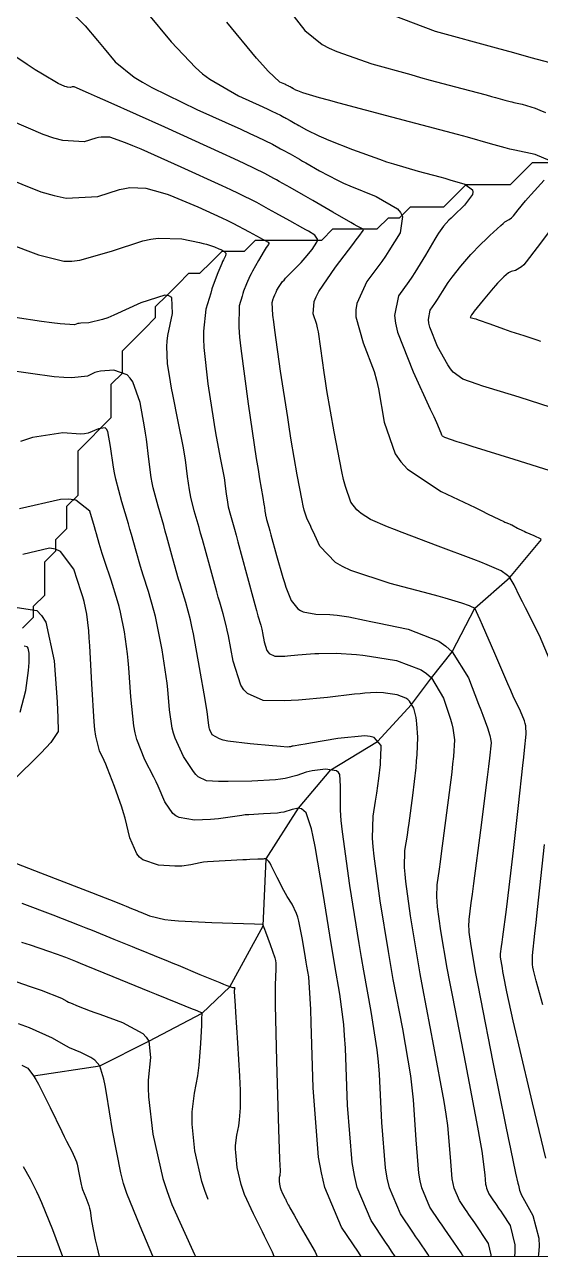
# Model space of a CAD drawing. Header units: metres. Extents: x 837475 to 838479, y 1189012 to 1191015.
# Drawn here: x 838216.1 to 838262.6, y 1189013.9 to 1189124.9 of the extents above; entities that cross this region are included whole.
import ezdxf

# ---------------------------------------------------------------- set-up
doc = ezdxf.new("R2010")
doc.units = ezdxf.units.M
doc.header["$LTSCALE"] = 0.3
doc.layers.add('COORD', color=7, linetype='Continuous', lineweight=20)
for name, color, linetype in [('COTAS 10', 1, 'Continuous'), ('COTAS INT', 252, 'Continuous'), ('DRENAJE', 5, 'Continuous')]:
    doc.layers.add(name, color=color, linetype=linetype)

msp = doc.modelspace()

# ---------------------------------------------------------------- linework, layer by layer
at = {"layer": 'COORD'}
msp.add_line((837476.51, 1189013.87), (838476.51, 1189013.87), dxfattribs=at)
msp.add_lwpolyline([(837476.51, 1189013.87), (838476.51, 1189013.87), (838476.51, 1191013.87), (837476.51, 1191013.87)], close=True, dxfattribs=at)
at = {"layer": 'COTAS 10'}
for points in [[(838267.58, 1189120.33), (838261.75, 1189121.88), (838260.17, 1189122.31), (838258.61, 1189122.73), (838253.1, 1189124.26), (838248.28, 1189126.09)], [(838263.68, 1189066.97), (838262.49, 1189069.81), (838261.21, 1189072.31), (838260.94, 1189072.84), (838260.71, 1189073.31), (838260.2, 1189074.39), (838259.85, 1189074.97), (838259.74, 1189075.11), (838259.6, 1189075.24), (838259.04, 1189075.64), (838257.78, 1189076.19), (838257.21, 1189076.42), (838256.55, 1189076.67), (838253.36, 1189077.87), (838250.1, 1189079.1), (838249.4, 1189079.37), (838248.78, 1189079.62), (838247.26, 1189080.28), (838246.4, 1189080.81), (838246.2, 1189080.98), (838246.01, 1189081.15), (838245.48, 1189081.82), (838244.98, 1189083.24), (838244.82, 1189083.87), (838244.65, 1189084.61), (838243.96, 1189088.16), (838243.32, 1189091.89), (838243.18, 1189092.75), (838243.06, 1189093.52), (838242.77, 1189095.69), (838242.55, 1189097.18), (838242.48, 1189097.53), (838242.4, 1189097.85), (838242.07, 1189098.8), (838242.16, 1189099.92), (838242.34, 1189100.35), (838242.59, 1189100.83), (838244.08, 1189103.02), (838245.64, 1189105.06), (838245.94, 1189105.46), (838246.19, 1189105.78), (838246.59, 1189106.32), (838246.6, 1189106.38), (838246.59, 1189106.39), (838246.58, 1189106.41), (838246.51, 1189106.45), (838246.04, 1189106.71), (838245.78, 1189106.85), (838245.46, 1189107.04), (838243.84, 1189107.98), (838242.04, 1189109.02), (838241.61, 1189109.27), (838241.2, 1189109.5), (838239.99, 1189110.19), (838239.02, 1189110.73), (838238.76, 1189110.87), (838238.52, 1189111.01), (838237.71, 1189111.46), (838235.86, 1189112.35), (838234.96, 1189112.77), (838233.9, 1189113.26), (838228.69, 1189115.62), (838223.6, 1189117.91), (838222.62, 1189118.34), (838221.83, 1189118.7), (838220.52, 1189119.27), (838220.41, 1189119.27), (838220.38, 1189119.27), (838220.34, 1189119.26), (838220.2, 1189119.21), (838219.93, 1189119.23), (838219.82, 1189119.26), (838219.69, 1189119.3), (838219.08, 1189119.57), (838217.66, 1189120.4), (838217.02, 1189120.8), (838216.28, 1189121.28), (838212.72, 1189123.64)], [(838255.62, 1189013.87), (838255.55, 1189013.98), (838255.41, 1189014.18), (838254.75, 1189015.15), (838253.94, 1189016.33), (838253.71, 1189016.67), (838253.48, 1189017.02), (838252.61, 1189018.31), (838251.88, 1189020.04), (838251.73, 1189020.67), (838251.61, 1189021.36), (838251.37, 1189024.37), (838251.13, 1189027.98), (838251.01, 1189029.05), (838250.87, 1189030.15), (838250.15, 1189034.37), (838249.3, 1189038.82), (838249.08, 1189040.07), (838248.86, 1189041.33), (838248.11, 1189045.92), (838247.57, 1189049.92), (838247.49, 1189050.79), (838247.44, 1189051.57), (838247.48, 1189053.55), (838247.71, 1189054.89), (838247.76, 1189055.25), (838247.82, 1189055.62), (838248, 1189056.94), (838248.14, 1189058.2), (838248.16, 1189058.53), (838248.18, 1189058.85), (838248.2, 1189059.92), (838247.59, 1189060.64), (838247.21, 1189060.73), (838246.74, 1189060.77), (838244.3, 1189060.54), (838241.84, 1189060.11), (838241.36, 1189060.03), (838240.96, 1189059.96), (838240.27, 1189059.85), (838240.16, 1189059.84), (838240.13, 1189059.83), (838240.11, 1189059.83), (838240.04, 1189059.8), (838239.97, 1189059.78), (838239.94, 1189059.78), (838239.91, 1189059.78), (838239.76, 1189059.77), (838239.14, 1189059.81), (838238.81, 1189059.84), (838238.41, 1189059.87), (838236.4, 1189060.05), (838234.38, 1189060.31), (838233.97, 1189060.4), (838233.63, 1189060.5), (838232.96, 1189060.88), (838232.77, 1189061.31), (838232.73, 1189061.42), (838232.7, 1189061.54), (838232.64, 1189061.96), (838232.51, 1189062.98), (838232.43, 1189063.48), (838232.33, 1189064.06), (838231.84, 1189066.95), (838231.28, 1189069.97), (838231.14, 1189070.64), (838231.01, 1189071.23), (838230.6, 1189072.78), (838230.2, 1189074.04), (838230.07, 1189074.46), (838229.94, 1189074.9), (838229.43, 1189076.74), (838228.89, 1189078.7), (838228.74, 1189079.22), (838228.6, 1189079.73), (838228.09, 1189081.46), (838227.66, 1189083.13), (838227.56, 1189083.59), (838227.48, 1189084.05), (838227.27, 1189085.72), (838227.05, 1189087.51), (838226.97, 1189088.05), (838226.88, 1189088.61), (838226.46, 1189090.81), (838225.81, 1189092.67), (838225.57, 1189093.02), (838225.3, 1189093.31), (838224.11, 1189093.74), (838222.91, 1189093.64), (838222.64, 1189093.59), (838222.4, 1189093.52), (838221.72, 1189093.2), (838220.3, 1189093.03), (838219.58, 1189093.07), (838218.72, 1189093.14), (838214.44, 1189093.72)], [(838215.64, 1189062.9), (838216.17, 1189064.87), (838216.39, 1189066.65), (838216.42, 1189067.03), (838216.45, 1189067.38), (838216.47, 1189068.24), (838216.37, 1189068.68), (838216.32, 1189068.76), (838216.27, 1189068.81), (838216, 1189068.85)], [(838262.78, 1189036.54), (838262.19, 1189038.7), (838261.94, 1189039.67), (838261.9, 1189039.92), (838261.87, 1189040.16), (838261.86, 1189040.98), (838262.07, 1189042.98), (838262.18, 1189043.97), (838262.3, 1189045.14), (838262.93, 1189050.98)], [(838238.57, 1189013.87), (838238.4, 1189014.24), (838237.87, 1189015.33), (838237.69, 1189015.69), (838237.5, 1189016.08), (838236.68, 1189017.7), (838235.89, 1189019.44), (838235.72, 1189019.9), (838235.58, 1189020.34), (838235.22, 1189021.88), (838235.09, 1189023.22), (838235.08, 1189023.54), (838235.08, 1189023.85), (838235.2, 1189024.78), (838235.37, 1189025.64), (838235.4, 1189025.91), (838235.44, 1189026.18), (838235.52, 1189027.26), (838235.52, 1189028.85), (838235.5, 1189029.45), (838235.47, 1189030.12), (838235.29, 1189033.1), (838235.11, 1189035.89), (838235.07, 1189036.44), (838235.04, 1189036.89), (838234.99, 1189037.7), (838234.99, 1189037.86), (838234.99, 1189037.89), (838235, 1189037.92), (838235.02, 1189038), (838235.03, 1189038.03), (838235.03, 1189038.04), (838235.02, 1189038.05), (838235, 1189038.06), (838234.95, 1189038.06), (838234.93, 1189038.06), (838234.91, 1189038.06), (838234.82, 1189038.07), (838234.31, 1189038.25), (838234.02, 1189038.36), (838233.68, 1189038.51), (838231.89, 1189039.25), (838229.92, 1189040.08), (838229.46, 1189040.27), (838229.03, 1189040.45), (838227.77, 1189040.96), (838226.58, 1189041.44), (838226.2, 1189041.59), (838225.79, 1189041.76), (838224.13, 1189042.44), (838222.19, 1189043.23), (838221.6, 1189043.46), (838220.99, 1189043.7), (838218.62, 1189044.62), (838215.83, 1189045.66)], [(838215.91, 1189021.96), (838216.56, 1189020.87), (838217.14, 1189019.73), (838217.35, 1189019.26), (838217.58, 1189018.73), (838218.57, 1189016.29), (838219.46, 1189013.87)]]:
    msp.add_lwpolyline(points, dxfattribs=at)
at = {"layer": 'COTAS INT'}
for points in [[(838219.94, 1189126.28), (838221.51, 1189124.76), (838222.64, 1189123.43), (838222.94, 1189123.07), (838223.23, 1189122.72), (838224.22, 1189121.51), (838225.93, 1189120.13), (838226.67, 1189119.68), (838227.53, 1189119.21), (838231.59, 1189117.23), (838235.56, 1189115.43), (838236.37, 1189115.06), (838237.04, 1189114.75), (838238.41, 1189114.09), (838238.97, 1189113.77), (838239.14, 1189113.68), (838239.32, 1189113.58), (838239.99, 1189113.21), (838240.83, 1189112.73), (838241.11, 1189112.57), (838241.41, 1189112.4), (838242.66, 1189111.68), (838244.28, 1189110.84), (838244.81, 1189110.59), (838245.38, 1189110.34), (838247.75, 1189109.38), (838249.67, 1189108.28), (838249.96, 1189107.93), (838250.14, 1189107.57), (838249.92, 1189106.11), (838248.91, 1189104.49), (838248.59, 1189104.01), (838248.26, 1189103.53), (838246.93, 1189101.72), (838246, 1189099.74), (838245.93, 1189099.15), (838245.93, 1189098.54), (838246.57, 1189096.2), (838247.57, 1189093.6), (838247.79, 1189092.84), (838247.98, 1189092.05), (838248.48, 1189089.05), (838249.48, 1189086.18), (838249.98, 1189085.48), (838250.59, 1189084.82), (838253.62, 1189082.8), (838256.67, 1189081.34), (838257.29, 1189081.04), (838257.81, 1189080.79), (838258.89, 1189080.27), (838259.28, 1189080.08), (838259.37, 1189080.03), (838259.45, 1189080), (838259.68, 1189079.9), (838259.84, 1189079.84), (838259.87, 1189079.83), (838259.9, 1189079.81), (838259.98, 1189079.78), (838260.5, 1189079.5), (838260.94, 1189079.28), (838261.09, 1189079.21), (838261.26, 1189079.13), (838261.97, 1189078.82), (838262.62, 1189078.52)], [(838240.02, 1189126), (838241.33, 1189124.35), (838242.89, 1189123.08), (838243.51, 1189122.75), (838244.2, 1189122.43), (838247.38, 1189121.33), (838250.87, 1189120.36), (838251.76, 1189120.11), (838252.63, 1189119.87), (838255.48, 1189119.11), (838257.69, 1189118.53), (838258.15, 1189118.4), (838258.53, 1189118.3), (838259.36, 1189118.07), (838259.83, 1189117.94), (838259.99, 1189117.9), (838260.17, 1189117.86), (838260.92, 1189117.71), (838262.09, 1189117.34), (838262.53, 1189117.17), (838263.03, 1189116.96)], [(838227.08, 1189125.97), (838229.26, 1189123.3), (838231.45, 1189120.99), (838232.1, 1189120.44), (838232.77, 1189119.94), (838235.33, 1189118.46), (838237.54, 1189117.46), (838237.98, 1189117.25), (838238.36, 1189117.08), (838239.12, 1189116.72), (838239.43, 1189116.54), (838239.52, 1189116.49), (838239.62, 1189116.44), (838239.99, 1189116.23), (838240.46, 1189115.96), (838240.62, 1189115.87), (838240.78, 1189115.78), (838241.48, 1189115.38), (838242.58, 1189114.83), (838243, 1189114.65), (838243.48, 1189114.45), (838245.63, 1189113.6), (838248.05, 1189112.73), (838248.7, 1189112.51), (838249.33, 1189112.31), (838251.54, 1189111.67), (838253.49, 1189111.15), (838253.96, 1189111.02), (838254.4, 1189110.89), (838255.75, 1189110.49), (838256.45, 1189109.98), (838256.48, 1189109.78), (838256.45, 1189109.57), (838255.73, 1189108.61), (838254.73, 1189107.65), (838254.51, 1189107.43), (838254.32, 1189107.24), (838253.83, 1189106.71), (838253.39, 1189106.08), (838253.22, 1189105.82), (838253.04, 1189105.52), (838252.2, 1189104.1), (838251.24, 1189102.53), (838250.97, 1189102.12), (838250.71, 1189101.73), (838249.78, 1189100.43), (838249.41, 1189098.65), (838249.51, 1189097.95), (838249.69, 1189097.16), (838251.08, 1189093.59), (838252.64, 1189090.22), (838252.95, 1189089.56), (838253.19, 1189089.02), (838253.58, 1189088.07), (838253.65, 1189087.9), (838253.68, 1189087.86), (838253.72, 1189087.82), (838253.93, 1189087.69), (838255.04, 1189087.31), (838255.65, 1189087.12), (838256.39, 1189086.88), (838260.16, 1189085.71), (838263.89, 1189084.55)], [(838263.44, 1189112.59), (838262.09, 1189113.17), (838260.26, 1189113.54), (838259.81, 1189113.65), (838259.38, 1189113.75), (838258.06, 1189114.12), (838255.99, 1189114.71), (838255.09, 1189114.96), (838254.06, 1189115.24), (838249.17, 1189116.53), (838244.41, 1189117.79), (838243.45, 1189118.05), (838242.66, 1189118.27), (838241.13, 1189118.72), (838240.7, 1189118.89), (838240.6, 1189118.93), (838240.52, 1189118.97), (838240.3, 1189119.07), (838240.16, 1189119.16), (838240.12, 1189119.18), (838240.09, 1189119.19), (838240, 1189119.25), (838239.92, 1189119.29), (838239.91, 1189119.3), (838239.89, 1189119.31), (838239.82, 1189119.34), (838239.67, 1189119.42), (838239.6, 1189119.45), (838239.51, 1189119.49), (838239.07, 1189119.69), (838238.01, 1189120.67), (838237.53, 1189121.2), (838236.97, 1189121.84), (838234.29, 1189125.09)], [(838263.06, 1189022.71), (838261.87, 1189027.71), (838260.62, 1189032.92), (838260.35, 1189034.07), (838260.12, 1189035.09), (838259.55, 1189037.71), (838259.25, 1189039.23), (838259.19, 1189039.55), (838259.14, 1189039.83), (838259.02, 1189040.49), (838258.97, 1189040.82), (838258.97, 1189040.89), (838258.96, 1189040.96), (838258.97, 1189041.12), (838259.06, 1189041.8), (838259.11, 1189042.19), (838259.17, 1189042.67), (838259.5, 1189045.13), (838259.91, 1189048.41), (838260.02, 1189049.41), (838260.14, 1189050.44), (838260.6, 1189054.5), (838260.99, 1189058.11), (838261.07, 1189058.86), (838261.14, 1189059.5), (838261.28, 1189060.92), (838261.24, 1189061.68), (838261.19, 1189061.9), (838261.13, 1189062.13), (838260.76, 1189063), (838260.12, 1189064.34), (838259.89, 1189064.87), (838259.62, 1189065.47), (838258.46, 1189068.19), (838257.36, 1189070.74), (838257.15, 1189071.23), (838256.97, 1189071.63), (838256.64, 1189072.28), (838256.41, 1189072.38), (838256.3, 1189072.42), (838256.16, 1189072.48), (838255.48, 1189072.73), (838253.99, 1189073.19), (838253.34, 1189073.36), (838252.58, 1189073.57), (838249.01, 1189074.5), (838245.46, 1189075.67), (838244.72, 1189076.03), (838244.09, 1189076.4), (838242.69, 1189077.87), (838242.08, 1189079.19), (838241.94, 1189079.47), (838241.83, 1189079.72), (838241.53, 1189080.29), (838241.27, 1189081.1), (838241.18, 1189081.5), (838241.08, 1189081.97), (838240.64, 1189084.29), (838240.1, 1189087.43), (838239.94, 1189088.41), (838239.78, 1189089.45), (838239.14, 1189093.64), (838238.61, 1189097.34), (838238.52, 1189098.07), (838238.45, 1189098.68), (838238.39, 1189099.83), (838238.48, 1189100.15), (838238.5, 1189100.22), (838238.53, 1189100.3), (838238.61, 1189100.53), (838238.73, 1189100.77), (838238.77, 1189100.85), (838238.81, 1189100.93), (838239, 1189101.27), (838239.32, 1189101.71), (838239.45, 1189101.85), (838239.59, 1189102.01), (838240.24, 1189102.68), (838240.98, 1189103.42), (838241.17, 1189103.63), (838241.36, 1189103.84), (838242, 1189104.6), (838242.42, 1189105.26), (838242.46, 1189105.41), (838242.47, 1189105.54), (838242.24, 1189105.89), (838241.64, 1189106.24), (838241.41, 1189106.37), (838241.15, 1189106.52), (838239.98, 1189107.17), (838238.71, 1189107.88), (838238.38, 1189108.06), (838238.06, 1189108.24), (838237, 1189108.83), (838235.35, 1189109.66), (838234.66, 1189109.98), (838233.87, 1189110.35), (838230.18, 1189112.03), (838226.56, 1189113.63), (838225.8, 1189113.95), (838225.16, 1189114.21), (838223.75, 1189114.71), (838222.97, 1189114.73), (838222.73, 1189114.69), (838222.47, 1189114.64), (838221.43, 1189114.29), (838219.5, 1189114.41), (838218.68, 1189114.64), (838217.74, 1189114.96), (838213.3, 1189116.85)], [(838212.2, 1189111.94), (838217.52, 1189109.8), (838218.72, 1189109.47), (838219.79, 1189109.24), (838222.67, 1189109.37), (838224.6, 1189110.01), (838225.08, 1189110.11), (838225.54, 1189110.18), (838226.98, 1189110.14), (838228.49, 1189109.72), (838228.99, 1189109.55), (838229.51, 1189109.35), (838231.68, 1189108.44), (838233.84, 1189107.45), (838234.35, 1189107.2), (838234.84, 1189106.96), (838236.29, 1189106.2), (838237.31, 1189105.64), (838237.51, 1189105.53), (838237.68, 1189105.44), (838238.01, 1189105.25), (838238.09, 1189105.18), (838238.09, 1189105.16), (838238.09, 1189105.14), (838238.04, 1189105.05), (838237.85, 1189104.78), (838237.76, 1189104.64), (838237.66, 1189104.47), (838237.15, 1189103.61), (838236.61, 1189102.66), (838236.48, 1189102.42), (838236.37, 1189102.2), (838236.05, 1189101.51), (838235.8, 1189100.84), (838235.73, 1189100.63), (838235.66, 1189100.41), (838235.4, 1189099.53), (838235.36, 1189097.59), (838235.44, 1189096.71), (838235.54, 1189095.68), (838236.21, 1189090.69), (838236.95, 1189085.76), (838237.11, 1189084.77), (838237.24, 1189083.93), (838237.53, 1189082.24), (838237.64, 1189081.65), (838237.66, 1189081.51), (838237.69, 1189081.39), (838237.73, 1189081.02), (838237.77, 1189080.72), (838237.79, 1189080.64), (838237.8, 1189080.56), (838237.88, 1189080.26), (838238.07, 1189079.58), (838238.16, 1189079.26), (838238.26, 1189078.88), (838238.77, 1189077.03), (838239.33, 1189075.05), (838239.48, 1189074.59), (838239.62, 1189074.17), (838240.09, 1189072.97), (838240.69, 1189072.21), (838240.92, 1189072.06), (838241.18, 1189071.94), (838242.33, 1189071.75), (838243.59, 1189071.71), (838243.92, 1189071.69), (838244.23, 1189071.66), (838245.3, 1189071.5), (838246.72, 1189071.21), (838247.27, 1189071.09), (838247.88, 1189070.97), (838250.65, 1189070.39), (838253.42, 1189069.31), (838254.04, 1189068.87), (838254.6, 1189068.36), (838256.08, 1189066.01), (838257, 1189063.63), (838257.19, 1189063.11), (838257.37, 1189062.65), (838257.79, 1189061.49), (838258.01, 1189060.82), (838258.05, 1189060.67), (838258.08, 1189060.53), (838258.14, 1189060.15), (838257.99, 1189058.77), (838257.9, 1189058), (838257.78, 1189057.06), (838257.17, 1189052.27), (838256.54, 1189047.46), (838256.41, 1189046.5), (838256.3, 1189045.72), (838256.1, 1189044.23), (838256.08, 1189043.61), (838256.1, 1189043.37), (838256.12, 1189043.09), (838256.29, 1189041.85), (838256.73, 1189039.36), (838256.93, 1189038.3), (838257.17, 1189037.09), (838258.29, 1189031.36), (838259.42, 1189025.72), (838259.66, 1189024.55), (838259.86, 1189023.55), (838260.33, 1189021.36), (838260.54, 1189020.48), (838260.58, 1189020.3), (838260.62, 1189020.15), (838260.67, 1189019.83), (838260.86, 1189019.4), (838260.98, 1189019.18), (838261.12, 1189018.91), (838261.88, 1189017.55), (838262.43, 1189015.5), (838262.45, 1189014.79), (838262.41, 1189014.03), (838262.38, 1189013.87)], [(838263.53, 1189090.35), (838260.64, 1189091.28), (838257.97, 1189092.12), (838257.39, 1189092.3), (838256.87, 1189092.47), (838255.58, 1189092.91), (838254.71, 1189093.56), (838254.46, 1189093.85), (838254.21, 1189094.2), (838253.29, 1189095.87), (838252.61, 1189097.59), (838252.52, 1189097.97), (838252.47, 1189098.3), (838252.63, 1189099.14), (838253.05, 1189099.73), (838253.17, 1189099.91), (838253.29, 1189100.09), (838253.73, 1189100.81), (838254.25, 1189101.63), (838254.43, 1189101.87), (838254.61, 1189102.12), (838255.38, 1189103.1), (838256.3, 1189104.14), (838256.58, 1189104.44), (838256.87, 1189104.74), (838258, 1189105.85), (838259, 1189106.76), (838259.2, 1189106.94), (838259.37, 1189107.08), (838259.74, 1189107.31), (838259.96, 1189107.45), (838260.05, 1189107.53), (838260.14, 1189107.63), (838260.56, 1189108.17), (838261.21, 1189108.99), (838261.45, 1189109.27), (838261.72, 1189109.57), (838262.91, 1189110.86)], [(838263.4, 1189106.25), (838262.29, 1189104.77), (838261.29, 1189103.48), (838261.07, 1189103.23), (838260.86, 1189103.03), (838260.32, 1189102.71), (838259.93, 1189102.61), (838259.81, 1189102.55), (838259.7, 1189102.49), (838259.27, 1189102.15), (838258.71, 1189101.57), (838258.52, 1189101.36), (838258.31, 1189101.12), (838257.4, 1189100.04), (838256.6, 1189099.05), (838256.46, 1189098.87), (838256.35, 1189098.72), (838256.24, 1189098.48), (838256.58, 1189098.39), (838256.75, 1189098.34), (838256.96, 1189098.26), (838258, 1189097.89), (838259.24, 1189097.45), (838259.58, 1189097.33), (838259.91, 1189097.22), (838261.08, 1189096.84), (838262.25, 1189096.46), (838262.59, 1189096.34)], [(838214.5, 1189105.18), (838217.32, 1189104.11), (838219.6, 1189103.56), (838220.3, 1189103.56), (838221.03, 1189103.64), (838223.9, 1189104.45), (838226.73, 1189105.39), (838227.43, 1189105.53), (838228.1, 1189105.63), (838230.22, 1189105.57), (838231.83, 1189105.24), (838232.17, 1189105.15), (838232.47, 1189105.08), (838233.18, 1189104.85), (838233.56, 1189104.67), (838233.66, 1189104.63), (838233.74, 1189104.59), (838234.01, 1189104.45), (838234.18, 1189104.3), (838234.2, 1189104.26), (838234.21, 1189104.21), (838234.16, 1189104.02), (838233.98, 1189103.66), (838233.91, 1189103.51), (838233.84, 1189103.33), (838233.48, 1189102.5), (838233.07, 1189101.39), (838232.95, 1189101.05), (838232.84, 1189100.68), (838232.41, 1189099.22), (838232.18, 1189097.24), (838232.18, 1189096.54), (838232.21, 1189095.78), (838232.57, 1189092.51), (838233.08, 1189089.22), (838233.21, 1189088.45), (838233.33, 1189087.74), (838233.72, 1189085.67), (838234.01, 1189084.19), (838234.07, 1189083.84), (838234.12, 1189083.52), (838234.24, 1189082.58), (838234.34, 1189081.83), (838234.38, 1189081.62), (838234.42, 1189081.41), (838234.62, 1189080.66), (838234.98, 1189079.39), (838235.12, 1189078.86), (838235.29, 1189078.25), (838236.07, 1189075.38), (838236.83, 1189072.61), (838236.98, 1189072.06), (838237.1, 1189071.6), (838237.35, 1189070.75), (838237.44, 1189070.38), (838237.48, 1189070.23), (838237.51, 1189070.05), (838237.66, 1189069.24), (838237.91, 1189068.46), (838238.01, 1189068.31), (838238.12, 1189068.19), (838238.63, 1189067.97), (838239.31, 1189067.96), (838239.53, 1189067.96), (838239.76, 1189067.98), (838240.7, 1189068.07), (838241.85, 1189068.17), (838242.22, 1189068.19), (838242.6, 1189068.2), (838244.14, 1189068.22), (838245.99, 1189068.12), (838246.56, 1189068.05), (838247.17, 1189067.97), (838249.58, 1189067.56), (838251.81, 1189066.72), (838252.3, 1189066.38), (838252.74, 1189065.99), (838253.84, 1189064.16), (838254.45, 1189062.28), (838254.57, 1189061.85), (838254.66, 1189061.47), (838254.82, 1189060.41), (838254.72, 1189058.92), (838254.65, 1189058.26), (838254.57, 1189057.49), (838254.11, 1189053.83), (838253.63, 1189050.18), (838253.53, 1189049.42), (838253.44, 1189048.77), (838253.23, 1189047.34), (838253.2, 1189046.26), (838253.23, 1189045.84), (838253.27, 1189045.37), (838253.56, 1189043.21), (838254.14, 1189039.84), (838254.37, 1189038.61), (838254.63, 1189037.25), (838255.8, 1189031.23), (838256.9, 1189025.52), (838257.11, 1189024.35), (838257.28, 1189023.35), (838257.57, 1189021.23), (838257.63, 1189020.38), (838257.67, 1189020.19), (838257.71, 1189020.01), (838257.92, 1189019.52), (838258.16, 1189019.16), (838258.23, 1189019.06), (838258.29, 1189018.97), (838258.52, 1189018.63), (838258.86, 1189018.13), (838258.99, 1189017.93), (838259.14, 1189017.71), (838259.83, 1189016.66), (838260.26, 1189014.91), (838260.25, 1189014.24), (838260.22, 1189013.87)], [(838258.13, 1189013.87), (838258.13, 1189014.02), (838257.88, 1189015.04), (838257.41, 1189015.76), (838257.14, 1189016.16), (838256.64, 1189016.89), (838256.12, 1189017.65), (838255.97, 1189017.87), (838255.82, 1189018.09), (838255.26, 1189018.92), (838254.79, 1189020.03), (838254.7, 1189020.43), (838254.62, 1189020.87), (838254.47, 1189022.8), (838254.21, 1189025.67), (838254.06, 1189026.7), (838253.88, 1189027.84), (838252.97, 1189032.8), (838251.97, 1189038.03), (838251.73, 1189039.34), (838251.5, 1189040.59), (838250.84, 1189044.56), (838250.42, 1189047.64), (838250.36, 1189048.32), (838250.32, 1189048.92), (838250.35, 1189050.45), (838250.57, 1189051.83), (838250.65, 1189052.34), (838250.73, 1189052.9), (838251.06, 1189055.39), (838251.35, 1189057.92), (838251.4, 1189058.52), (838251.45, 1189059.07), (838251.5, 1189060.67), (838251.43, 1189061.86), (838251.39, 1189062.15), (838251.35, 1189062.43), (838251.14, 1189063.28), (838250.75, 1189063.91), (838250.6, 1189064.05), (838250.43, 1189064.17), (838249.66, 1189064.46), (838248.82, 1189064.6), (838248.61, 1189064.63), (838248.41, 1189064.65), (838247.77, 1189064.69), (838246.75, 1189064.62), (838246.3, 1189064.57), (838245.79, 1189064.52), (838243.37, 1189064.24), (838240.74, 1189063.99), (838240.09, 1189063.95), (838239.48, 1189063.93), (838237.58, 1189063.96), (838236.14, 1189064.58), (838235.83, 1189064.93), (838235.55, 1189065.35), (838234.85, 1189067.52), (838234.43, 1189069.8), (838234.33, 1189070.29), (838234.24, 1189070.72), (838233.97, 1189071.77), (838233.65, 1189072.82), (838233.52, 1189073.26), (838233.38, 1189073.75), (838232.75, 1189076.06), (838232.09, 1189078.47), (838231.93, 1189079.04), (838231.79, 1189079.56), (838231.35, 1189081.06), (838231.04, 1189082.27), (838230.97, 1189082.6), (838230.91, 1189082.94), (838230.75, 1189084.15), (838230.56, 1189085.65), (838230.48, 1189086.16), (838230.38, 1189086.72), (838229.91, 1189089.11), (838229.42, 1189091.54), (838229.31, 1189092.12), (838229.21, 1189092.67), (838228.93, 1189094.32), (838228.87, 1189095.87), (838228.91, 1189096.35), (838228.98, 1189096.85), (838229.4, 1189098.84), (838229.32, 1189100.28), (838229.06, 1189100.44), (838228.69, 1189100.49), (838226.53, 1189099.79), (838224.09, 1189098.67), (838223.55, 1189098.45), (838223.07, 1189098.28), (838221.84, 1189097.99), (838221.13, 1189097.96), (838220.98, 1189097.94), (838220.85, 1189097.92), (838220.56, 1189097.81), (838219.27, 1189097.89), (838218.51, 1189097.98), (838217.59, 1189098.1), (838212.81, 1189098.82)], [(838252.54, 1189013.87), (838252.41, 1189014.07), (838251.6, 1189015.26), (838251.34, 1189015.64), (838251.06, 1189016.05), (838249.95, 1189017.7), (838248.96, 1189020.06), (838248.76, 1189020.91), (838248.59, 1189021.84), (838248.27, 1189025.94), (838248.05, 1189030.3), (838247.96, 1189031.41), (838247.85, 1189032.47), (838247.32, 1189035.94), (838246.64, 1189039.61), (838246.43, 1189040.8), (838246.22, 1189042.07), (838245.38, 1189047.28), (838244.71, 1189052.12), (838244.6, 1189053.16), (838244.53, 1189054.07), (838244.54, 1189056.25), (838244.47, 1189057.28), (838244.35, 1189057.47), (838244.18, 1189057.62), (838243.18, 1189057.78), (838242, 1189057.62), (838241.71, 1189057.56), (838241.44, 1189057.5), (838240.61, 1189057.21), (838239.56, 1189056.92), (838239.14, 1189056.87), (838238.67, 1189056.81), (838236.54, 1189056.7), (838234.41, 1189056.67), (838233.95, 1189056.67), (838233.53, 1189056.67), (838232.47, 1189056.71), (838231.72, 1189057.09), (838231.49, 1189057.3), (838231.27, 1189057.57), (838230.39, 1189058.92), (838229.64, 1189060.57), (838229.49, 1189061.03), (838229.37, 1189061.48), (838229.13, 1189063.12), (838228.98, 1189064.95), (838228.91, 1189065.52), (838228.83, 1189066.12), (838228.45, 1189068.54), (838227.99, 1189070.94), (838227.86, 1189071.53), (838227.72, 1189072.08), (838227.22, 1189073.79), (838226.74, 1189075.26), (838226.62, 1189075.66), (838226.5, 1189076.05), (838226.1, 1189077.43), (838225.69, 1189078.93), (838225.55, 1189079.4), (838225.41, 1189079.89), (838224.83, 1189081.86), (838224.28, 1189083.92), (838224.17, 1189084.47), (838224.06, 1189085), (838223.81, 1189086.86), (838223.55, 1189088.2), (838223.44, 1189088.4), (838223.31, 1189088.54), (838222.71, 1189088.44), (838221.79, 1189088.04), (838221.45, 1189087.99), (838221.09, 1189087.96), (838219.5, 1189088.08), (838216.77, 1189087.67), (838215.68, 1189087.31)], [(838249.47, 1189013.87), (838249.14, 1189014.35), (838248.89, 1189014.72), (838248.61, 1189015.15), (838247.3, 1189017.09), (838246.04, 1189020.07), (838245.79, 1189021.15), (838245.58, 1189022.33), (838245.17, 1189027.51), (838244.98, 1189032.62), (838244.91, 1189033.76), (838244.83, 1189034.78), (838244.49, 1189037.51), (838244.03, 1189040.08), (838243.87, 1189041.02), (838243.7, 1189042.05), (838242.97, 1189046.58), (838242.25, 1189050.82), (838242.08, 1189051.68), (838241.92, 1189052.4), (838241.45, 1189053.83), (838241.02, 1189054.19), (838240.88, 1189054.24), (838240.74, 1189054.26), (838240.19, 1189054.14), (838239.43, 1189053.91), (838239.16, 1189053.86), (838238.87, 1189053.82), (838237.61, 1189053.74), (838236.28, 1189053.67), (838235.95, 1189053.65), (838235.63, 1189053.61), (838234.59, 1189053.46), (838233.53, 1189053.31), (838233.19, 1189053.28), (838232.83, 1189053.25), (838231.37, 1189053.18), (838230, 1189053.41), (838229.69, 1189053.57), (838229.42, 1189053.77), (838228.7, 1189054.84), (838228.11, 1189056.23), (838227.92, 1189056.64), (838227.72, 1189057.05), (838226.91, 1189058.6), (838226.17, 1189060.45), (838226.02, 1189061.05), (838225.89, 1189061.68), (838225.62, 1189064.28), (838225.46, 1189066.91), (838225.4, 1189067.56), (838225.34, 1189068.18), (838225.07, 1189070.14), (838224.7, 1189071.91), (838224.57, 1189072.42), (838224.43, 1189072.93), (838223.85, 1189074.81), (838223.29, 1189076.48), (838223.16, 1189076.86), (838223.06, 1189077.2), (838222.78, 1189078.11), (838222.54, 1189078.97), (838222.45, 1189079.27), (838222.36, 1189079.6), (838221.93, 1189081.02), (838220.67, 1189082.02), (838220.04, 1189082.09), (838219.29, 1189082.07), (838215.58, 1189081.23)], [(838246.4, 1189013.87), (838246.15, 1189014.24), (838244.64, 1189016.49), (838243.12, 1189020.09), (838242.82, 1189021.39), (838242.56, 1189022.82), (838242.07, 1189029.07), (838241.9, 1189034.93), (838241.86, 1189036.11), (838241.82, 1189037.1), (838241.67, 1189039.07), (838241.49, 1189040.03), (838241.44, 1189040.38), (838241.37, 1189040.76), (838241.1, 1189042.44), (838240.78, 1189044.09), (838240.69, 1189044.45), (838240.58, 1189044.77), (838240.19, 1189045.6), (838239.73, 1189046.31), (838239.58, 1189046.56), (838239.43, 1189046.84), (838238.84, 1189048.02), (838238.3, 1189049.1), (838238.19, 1189049.3), (838238.09, 1189049.46), (838237.85, 1189049.7), (838237.65, 1189049.68), (838237.57, 1189049.67), (838237.49, 1189049.67), (838237.09, 1189049.65), (838236.36, 1189049.62), (838236.06, 1189049.61), (838235.72, 1189049.6), (838234.15, 1189049.52), (838232.55, 1189049.42), (838232.2, 1189049.38), (838231.88, 1189049.34), (838231.03, 1189049.16), (838230.22, 1189049.04), (838229.92, 1189049.03), (838229.59, 1189049.03), (838228.13, 1189049.13), (838226.72, 1189049.61), (838226.42, 1189049.85), (838226.16, 1189050.14), (838225.55, 1189051.58), (838225.12, 1189053.35), (838224.98, 1189053.85), (838224.82, 1189054.36), (838224.17, 1189056.21), (838223.52, 1189057.84), (838223.37, 1189058.21), (838223.22, 1189058.54), (838222.8, 1189059.43), (838222.47, 1189060.75), (838222.4, 1189061.35), (838222.32, 1189062.05), (838222.11, 1189065.45), (838221.93, 1189068.88), (838221.88, 1189069.61), (838221.84, 1189070.24), (838221.68, 1189071.73), (838221.41, 1189072.88), (838221.29, 1189073.3), (838221.15, 1189073.76), (838220.48, 1189075.79), (838219.3, 1189077.4), (838218.83, 1189077.6), (838218.3, 1189077.69), (838215.88, 1189077.13)], [(838215, 1189072.41), (838217.15, 1189072.07), (838217.59, 1189071.62), (838217.96, 1189071.02), (838218.73, 1189067.54), (838218.99, 1189063.84), (838219.03, 1189063.09), (838219.06, 1189062.46), (838219.07, 1189061.18), (838218.41, 1189060.19), (838218.01, 1189059.74), (838217.52, 1189059.22), (838214.99, 1189056.71)], [(838213.67, 1189049.89), (838217.48, 1189048.43), (838221.3, 1189046.97), (838222.09, 1189046.66), (838222.77, 1189046.4), (838224.24, 1189045.82), (838224.9, 1189045.55), (838225.06, 1189045.48), (838225.21, 1189045.42), (838225.68, 1189045.23), (838226.18, 1189045.03), (838226.35, 1189044.96), (838226.53, 1189044.88), (838227.31, 1189044.56), (838228.7, 1189044.24), (838229.27, 1189044.17), (838229.92, 1189044.11), (838232.94, 1189043.95), (838235.8, 1189043.86), (838236.78, 1189043.83), (838237.5, 1189043.81), (838237.62, 1189043.52), (838237.69, 1189043.35), (838237.77, 1189043.13), (838238.21, 1189041.98), (838238.61, 1189040.77), (838238.67, 1189040.52), (838238.72, 1189040.3), (838238.71, 1189039.78), (838238.64, 1189038.32), (838238.64, 1189037.51), (838238.65, 1189036.52), (838238.76, 1189031.48), (838238.91, 1189026.35), (838238.94, 1189025.31), (838238.97, 1189024.44), (838239.04, 1189022.66), (838239.08, 1189022.06), (838239.08, 1189021.92), (838239.09, 1189021.8), (838239.09, 1189021.48), (838239.07, 1189021.26), (838239.07, 1189021.2), (838239.06, 1189021.15), (838239.02, 1189020.97), (838239, 1189020.78), (838239, 1189020.72), (838239, 1189020.65), (838239.03, 1189020.38), (838239.1, 1189020.07), (838239.13, 1189019.98), (838239.17, 1189019.89), (838239.32, 1189019.53), (838239.49, 1189019.2), (838239.53, 1189019.12), (838239.57, 1189019.05), (838239.67, 1189018.83), (838239.83, 1189018.52), (838239.9, 1189018.4), (838239.98, 1189018.25), (838240.35, 1189017.57), (838240.91, 1189016.58), (838241.11, 1189016.24), (838241.32, 1189015.87), (838242.26, 1189014.29), (838242.45, 1189013.87)], [(838232.62, 1189018.99), (838232.32, 1189019.81), (838232.05, 1189020.62), (838231.41, 1189023.37), (838231.17, 1189025.78), (838231.16, 1189026.36), (838231.16, 1189026.91), (838231.37, 1189028.58), (838231.67, 1189030.14), (838231.74, 1189030.61), (838231.8, 1189031.11), (838231.95, 1189033.05), (838232.03, 1189034.71), (838232.04, 1189035.03), (838232.05, 1189035.3), (838232.07, 1189035.74), (838232.06, 1189035.79), (838232.05, 1189035.8), (838232.05, 1189035.81), (838232.02, 1189035.83), (838231.67, 1189035.97), (838231.46, 1189036.05), (838231.2, 1189036.16), (838229.86, 1189036.69), (838227.95, 1189037.46), (838227.34, 1189037.7), (838226.69, 1189037.97), (838224.03, 1189039.06), (838221.6, 1189040.05), (838221.1, 1189040.26), (838220.68, 1189040.43), (838219.76, 1189040.8), (838219.26, 1189040.99), (838219.1, 1189041.04), (838218.94, 1189041.1), (838218.24, 1189041.34), (838216.57, 1189041.9), (838215.79, 1189042.16)], [(838215.34, 1189038.61), (838216.55, 1189038.2), (838217.55, 1189037.85), (838219.37, 1189037.14), (838219.86, 1189036.87), (838220.02, 1189036.79), (838220.19, 1189036.71), (838220.89, 1189036.42), (838221.97, 1189036.01), (838222.38, 1189035.86), (838222.84, 1189035.69), (838224.89, 1189034.95), (838226.71, 1189033.95), (838227.03, 1189033.62), (838227.26, 1189033.27), (838227.4, 1189031.8), (838227.19, 1189029.76), (838227.2, 1189029.04), (838227.23, 1189028.25), (838227.61, 1189024.87), (838228.53, 1189020.89), (838228.91, 1189019.73), (838229.34, 1189018.54), (838231.37, 1189014.04), (838231.46, 1189013.87)], [(838227.63, 1189013.87), (838227.63, 1189013.88), (838226.48, 1189016.59), (838225.27, 1189019.53), (838224.98, 1189020.45), (838224.72, 1189021.4), (838223.97, 1189025.2), (838223.43, 1189028.57), (838223.31, 1189029.26), (838223.19, 1189029.84), (838222.83, 1189031.05), (838222.39, 1189031.54), (838222.22, 1189031.67), (838222.02, 1189031.8), (838221.13, 1189032.23), (838220.1, 1189032.67), (838219.82, 1189032.81), (838219.55, 1189032.95), (838218.58, 1189033.52), (838216.48, 1189034.46), (838215.49, 1189034.83)], [(838215.81, 1189031.1), (838216.34, 1189030.83), (838216.87, 1189030.15), (838217.08, 1189029.8), (838217.31, 1189029.38), (838218.35, 1189027.29), (838219.4, 1189025.13), (838219.62, 1189024.67), (838219.83, 1189024.26), (838220.34, 1189023.28), (838220.64, 1189022.61), (838220.72, 1189022.4), (838220.78, 1189022.17), (838220.96, 1189021.26), (838221.14, 1189020.34), (838221.21, 1189020.11), (838221.28, 1189019.89), (838221.57, 1189019.17), (838221.85, 1189018.46), (838221.91, 1189018.23), (838221.97, 1189018), (838222.09, 1189017.07), (838222.42, 1189015.36), (838222.6, 1189014.63), (838222.79, 1189013.87)]]:
    msp.add_lwpolyline(points, dxfattribs=at)
at = {"layer": 'DRENAJE'}
for p, q in [((838259.8, 1189075.04), (838262.68, 1189078.48)), ((838256.64, 1189072.28), (838259.8, 1189075.04)), ((838254.6, 1189068.36), (838256.64, 1189072.28)), ((838252.74, 1189065.99), (838254.6, 1189068.36)), ((838250.94, 1189063.59), (838252.74, 1189065.99)), ((838247.89, 1189060.28), (838250.94, 1189063.59)), ((838243.68, 1189057.7), (838247.89, 1189060.28)), ((838240.74, 1189054.26), (838243.68, 1189057.7)), ((838237.85, 1189049.7), (838240.74, 1189054.26)), ((838237.56, 1189043.67), (838237.85, 1189049.7)), ((838234.57, 1189038.16), (838237.56, 1189043.67)), ((838232.06, 1189035.79), (838234.57, 1189038.16)), ((838227.26, 1189033.27), (838232.06, 1189035.79)), ((838222.83, 1189031.05), (838227.26, 1189033.27)), ((838216.87, 1189030.15), (838222.83, 1189031.05))]:
    msp.add_line(p, q, dxfattribs=at)
msp.add_polyline3d([(838215.87, 1189070.47, 0), (838216.87, 1189071.47, 0), (838216.87, 1189072.47, 0), (838217.87, 1189073.46, 0), (838217.87, 1189076.46, 0), (838218.87, 1189077.46, 0), (838218.87, 1189078.46, 0), (838219.87, 1189079.46, 0), (838219.87, 1189081.46, 0), (838220.87, 1189082.46, 0), (838220.87, 1189086.46, 0), (838221.87, 1189087.46, 0), (838222.87, 1189088.46, 0), (838223.87, 1189089.46, 0), (838223.87, 1189092.46, 0), (838224.87, 1189093.46, 0), (838224.87, 1189095.46, 0), (838226.87, 1189097.46, 0), (838227.87, 1189098.46, 0), (838227.87, 1189099.46, 0), (838228.87, 1189100.46, 0), (838229.87, 1189101.46, 0), (838230.87, 1189102.46, 0), (838231.87, 1189102.46, 0), (838232.87, 1189103.45, 0), (838233.87, 1189104.45, 0), (838235.87, 1189104.45, 0), (838236.87, 1189105.45, 0), (838242.86, 1189105.45, 0), (838243.86, 1189106.45, 0), (838247.86, 1189106.45, 0), (838248.86, 1189107.45, 0), (838249.86, 1189107.45, 0), (838250.86, 1189108.45, 0), (838253.86, 1189108.45, 0), (838254.86, 1189109.45, 0), (838255.86, 1189110.45, 0), (838259.86, 1189110.45, 0), (838260.86, 1189111.45, 0), (838261.86, 1189112.45, 0), (838263.86, 1189112.45, 0)], dxfattribs=at)

doc.saveas('drawing.dxf')
